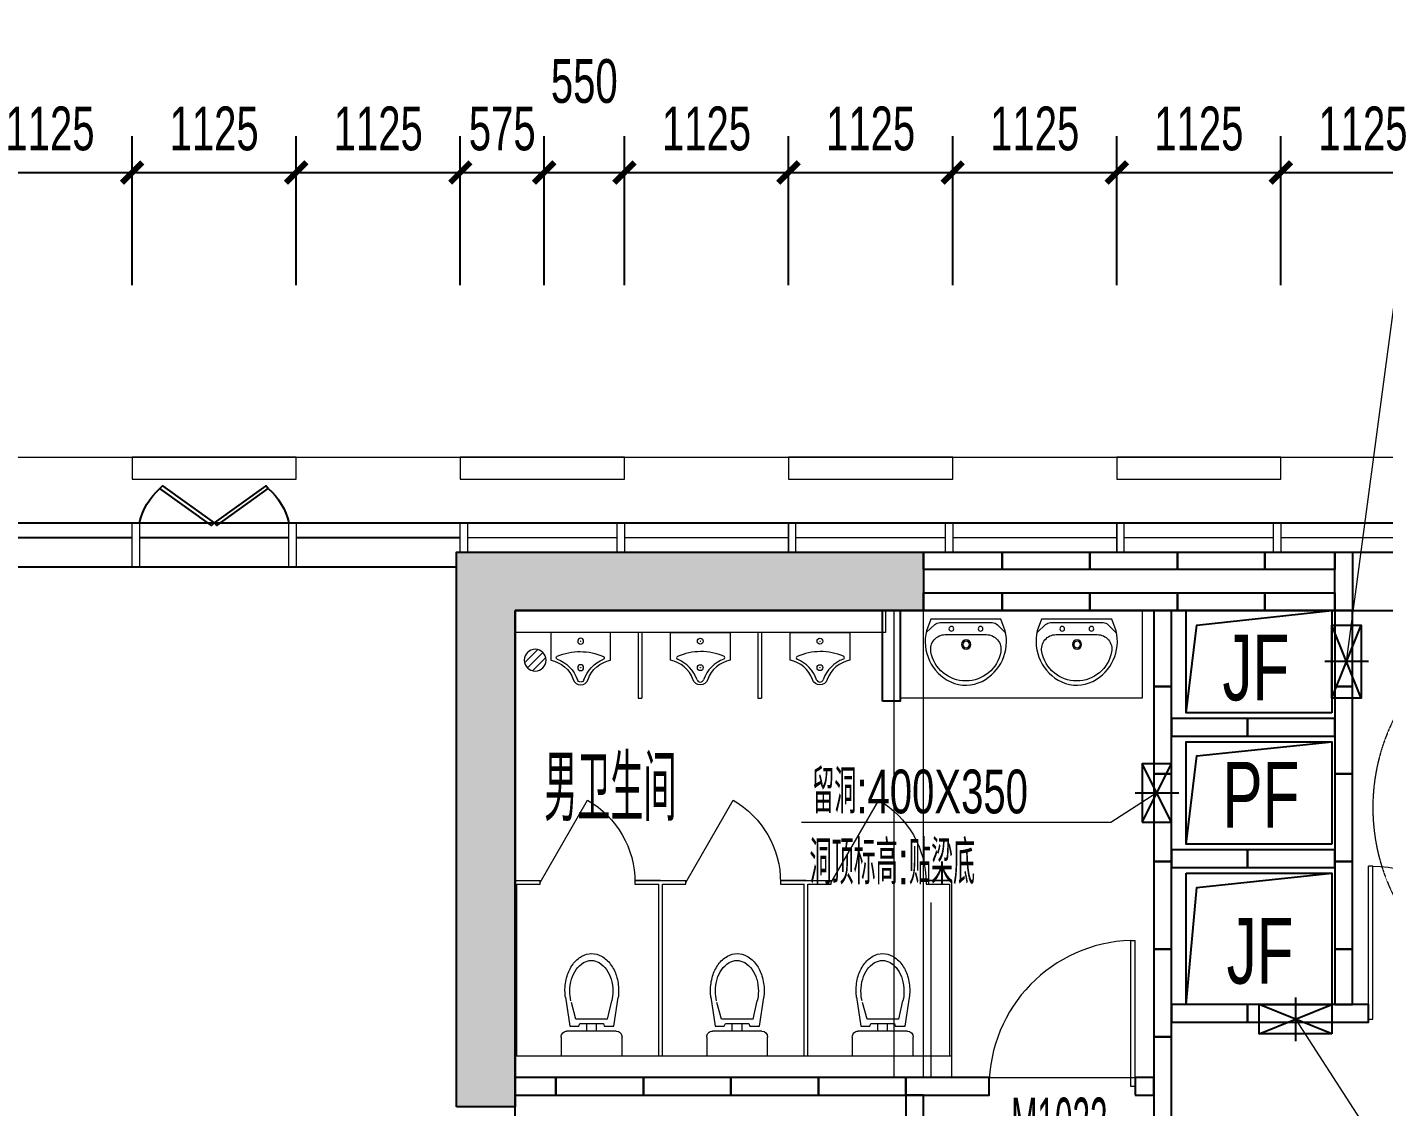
# Model space of a CAD drawing. Header units: millimetres. Extents: x 285006 to 3037698, y -2820855 to 192241.
# Drawn here: x 1017988 to 1027288, y -2795955 to -2788559 of the extents above; entities that cross this region are included whole.
import ezdxf
from ezdxf.enums import TextEntityAlignment as Align
from ezdxf.xclip import XClip

# ---------------------------------------------------------------- set-up
doc = ezdxf.new("R2010")
doc.units = ezdxf.units.MM
doc.header["$XCLIPFRAME"] = 2
doc.header["$PDMODE"] = 35
doc.header["$PDSIZE"] = -0.1
doc.linetypes.add('CORE-1B-4F$0$DASH', pattern=[0.35, 0.25, -0.1])
for name, color, linetype, lineweight in [('$$$$ALC轻质隔墙', 1, 'Continuous', 25), ('CORE-1B-4F$0$A-DOOR', 142, 'Continuous', 18), ('CORE-1B-4F$0$A-FLOR-SPCL', 252, 'Continuous', 18), ('CORE-1B-4F$0$A-FLOR-STRU', 4, 'Continuous', 25), ('CORE-1B-4F$0$A-FLOR-UNDR', 11, 'Continuous', 18), ('DIM-1B-6F$0$A-ANNO-DIMS', 73, 'Continuous', 18), ('DOOR-1B-IDEN-HXT$0$A-DOOR-IDEN', 7, 'Continuous', 25), ('EXWALL-1B-6F$0$A-FLOR-UNDR', 11, 'Continuous', 18), ('EXWALL-1B-6F$0$A-WALL-GLAZ', 142, 'Continuous', 18), ('EXWALL-1B-6F$0$A-WALL-STON', 31, 'Continuous', 18), ('VERT-IDEN-1B-4F$0$A-ANNO-TEXT', 7, 'Continuous', 25), ('VERT-IDEN-1B-4F$0$A-COND-IDEN-TEXT', 11, 'Continuous', 18), ('VERT-IDEN-1B-4F$0$A-ROOM-IDEN', 7, 'Continuous', 25), ('结构留洞-1#AB-6F$0$A-HOLE', 140, 'Continuous', 25)]:
    doc.layers.add(name, color=color, linetype=linetype, lineweight=lineweight)
for name, color, linetype in [('___', 4, 'Continuous'), ('COL-1A1B-4~12$0$S-PUB-COL', 6, 'Continuous'), ('COL-1A1B-4~12$0$S-PUB-COLHATCH', 8, 'Continuous')]:
    doc.layers.add(name, color=color, linetype=linetype)
doc.styles.add('CCD_DIM', font='archs.shx', dxfattribs={"width": 0.7})
doc.styles.add('CORE-1B-4F$0$hz', font='simplex', dxfattribs={"width": 0.7, "bigfont": 'hztxt'})
doc.styles.add('DIM-1B-6F$0$HYGB2014', font='hygbsz.shx', dxfattribs={"width": 0.7, "bigfont": 'hygbhz.shx'})
doc.styles.add('DOOR-1B-IDEN-HXT$0$HYGB2014', font='hygbsz.shx', dxfattribs={"width": 0.7, "bigfont": 'hygbhz.shx'})
doc.styles.add('VERT-IDEN-1B-4F$0$HYGB2014', font='hygbsz.shx', dxfattribs={"width": 0.7, "bigfont": 'hygbhz.shx'})
doc.dimstyles.new('DIM-1B-6F$0$DIMN', dxfattribs={"dimtxt": 300, "dimasz": 100, "dimexe": 250, "dimexo": 300, "dimgap": 0, "dimtad": 0, "dimdec": 0, "dimzin": 0, "dimdsep": 46, "dimtxsty": 'DIM-1B-6F$0$HYGB2014', "dimblk": 'DIM-1B-6F$0$_archtick', "dimcen": 0.09, "dimdle": 150, "dimclrt": 7, "dimazin": 0, "dimtfac": 1, "dimtdec": 0, "dimtix": 1, "dimtmove": 2, "dimatfit": 3, "dimfxl": 1, "dimtvp": 1, "dimtolj": 1, "dimtzin": 0, "dimarcsym": 0})

# ---------------------------------------------------------------- blocks, each defined once
blk = doc.blocks.new('结构留洞-1#AB-6F')
at = {"layer": 'Defpoints'}
blk.add_lwpolyline([(66600, 20800), (74800, 20800), (74800, 20900), (87300, 20900), (87300, 20800), (91100, 20800), (91100, 20900), (103000, 20900), (103000, 20800), (107150, 20800)], dxfattribs=at)
at = {"layer": '结构留洞-1#AB-6F$0$A-HOLE'}
for points in [[(80800, 19800), (79800, 19800), (79800, 20500), (80800, 20500)], [(80800, 18900), (79800, 18900), (79800, 19600), (80800, 19600)], [(79800, 18700), (80800, 18700), (80800, 17800), (79800, 17800)]]:
    blk.add_lwpolyline(points, close=True, dxfattribs=at)
for points in [[(79800, 19800), (79873.8, 20400), (80800, 20500)], [(79800, 18900), (79874.1, 19503.3), (80800, 19600)], [(79800, 17800), (79874.1, 18603.3), (80800, 18700)]]:
    blk.add_lwpolyline(points, dxfattribs=at)
blk = doc.blocks.new('EXWALL-1B-6F$0$幕墙-1125玻璃单元')
blk.add_line((-562.5, 100), (562.5, 100))
for points in [[(-612.5, 0), (-562.5, 0), (-562.5, 200), (-612.5, 200)], [(-562.5, 200), (562.5, 200), (562.5, 0), (-562.5, 0)], [(612.5, 0), (562.5, 0), (562.5, 200), (612.5, 200)]]:
    blk.add_lwpolyline(points, close=True)
blk = doc.blocks.new('EXWALL-1B-6F$0$幕墙-1125陶板单元')
blk.add_lwpolyline([(-562.5, 150), (562.5, 150), (562.5, 0), (-562.5, 0)], close=True)
blk = doc.blocks.new('EXWALL-1B-6F$0$ef')
at = {"layer": 'EXWALL-1B-6F$0$A-WALL-GLAZ', "lineweight": -3}
for points in [[(98270726.1, 18746786.9), (98270744.2, 18746768.8), (98271097.5, 18747022.1), (98271079.4, 18747040.2)], [(98271469, 18746786.9), (98271450.8, 18746768.8), (98271097.5, 18747022.1), (98271115.6, 18747040.2)]]:
    blk.add_lwpolyline(points, close=True, dxfattribs=at)
for centre, start, end in [((98271019.5, 18747122.7), 193.04017, 228.85878), ((98271175.6, 18747122.7), 311.14122, 346.95983)]:
    blk.add_arc(centre, 445.9, start, end, dxfattribs=at)
blk = doc.blocks.new('EXWALL-1B-6F')
at = {"layer": 'EXWALL-1B-6F$0$A-FLOR-UNDR'}
blk.add_lwpolyline([(98333335, 18769022.1), (98333335, 18769272.1), (98374885, 18769272.1), (98374885, 18768822.1)], dxfattribs=at)
at = {"layer": 'EXWALL-1B-6F$0$A-WALL-GLAZ', "lineweight": -3}
for p, q in [((98333635, 18768822.1), (98374885, 18768822.1)), ((98339185, 18768722.1), (98340310, 18768722.1)), ((98340360, 18768722.1), (98341385, 18768722.1)), ((98341435, 18768722.1), (98342560, 18768722.1))]:
    blk.add_line(p, q, dxfattribs=at)
at = {"layer": 'EXWALL-1B-6F$0$A-WALL-GLAZ'}
for p, q in [((98342610, 18768722.1), (98343635, 18768722.1)), ((98344860, 18768722.1), (98345885, 18768722.1)), ((98347110, 18768722.1), (98348135, 18768722.1)), ((98334335, 18768522.1), (98342522.5, 18768522.1))]:
    blk.add_line(p, q, dxfattribs=at)
for points in [[(98340310, 18768822.1), (98340360, 18768822.1), (98340360, 18768522.1), (98340310, 18768522.1)], [(98341385, 18768822.1), (98341435, 18768822.1), (98341435, 18768522.1), (98341385, 18768522.1)], [(98342610, 18768622.1), (98342560, 18768622.1), (98342560, 18768822.1), (98342610, 18768822.1)]]:
    blk.add_lwpolyline(points, close=True, dxfattribs=at)
at = {"xscale": -1, "rotation": 180}
blk.add_blockref('EXWALL-1B-6F$0$ef', (69775, 37515844.2), dxfattribs=at)
at = {"layer": 'EXWALL-1B-6F$0$A-WALL-GLAZ', "xscale": -1, "rotation": 180}
for p in [(98344247.5, 18768822.1), (98346497.5, 18768822.1), (98348747.5, 18768822.1)]:
    blk.add_blockref('EXWALL-1B-6F$0$幕墙-1125玻璃单元', p, dxfattribs=at)
at = {"layer": 'EXWALL-1B-6F$0$A-WALL-STON', "xscale": -1, "rotation": 180}
for p in [(98340872.5, 18769272.1), (98343122.5, 18769272.1), (98345372.5, 18769272.1), (98347622.5, 18769272.1)]:
    blk.add_blockref('EXWALL-1B-6F$0$幕墙-1125陶板单元', p, dxfattribs=at)
blk = doc.blocks.new('COL-1A1B-4~12')
at = {"layer": 'COL-1A1B-4~12$0$S-PUB-COLHATCH'}
h = blk.add_hatch(color=256, dxfattribs=at)
h.paths.add_polyline_path([(98370335, 18759022.1), (98370335, 18760522.1), (98370735, 18760522.1), (98370735, 18758622.1), (98367535, 18758622.1), (98367535, 18759022.1)])
h.paths.add_polyline_path([(98370735, 18768622.1), (98367535, 18768622.1), (98367535, 18768222.1), (98370335, 18768222.1), (98370335, 18764822.1), (98370735, 18764822.1)])
h.paths.add_polyline_path([(98342935, 18759022.1), (98342935, 18761922.1), (98342535, 18761922.1), (98342535, 18758622.1), (98345735, 18758622.1), (98345735, 18759022.1)])
h.paths.add_polyline_path([(98342935, 18768222.1), (98342935, 18764822.1), (98342535, 18764822.1), (98342535, 18768622.1), (98345735, 18768622.1), (98345735, 18768222.1)])
at = {"layer": 'COL-1A1B-4~12$0$S-PUB-COL'}
for p, q in [((98342535, 18764822.1), (98342535, 18768622.1)), ((98342535, 18768622.1), (98345735, 18768622.1)), ((98345735, 18768622.1), (98345735, 18768222.1)), ((98345735, 18768222.1), (98342935, 18768222.1)), ((98342935, 18768222.1), (98342935, 18764822.1)), ((98342935, 18764822.1), (98342535, 18764822.1))]:
    blk.add_line(p, q, dxfattribs=at)
blk = doc.blocks.new('CORE-1B-4F$0$_A2ZXL-WUFENG DANSHAN')
for p, q in [((-0.5, 0), (-0.5, -0.9996)), ((-0.5, 0), (-0.4717, 0)), ((-0.4717, 0), (-0.4717, -0.9996)), ((-0.4717, -0.9996), (-0.5, -0.9996))]:
    blk.add_line(p, q)
blk.add_arc((-0.5, 0), 1, 271.62314, 0)
blk = doc.blocks.new('CORE-1B-4F$0$_A1SFU')
for p, q in [((-0.5, 0), (-0.5, -0.9996)), ((-0.5, 0), (-0.4717, 0)), ((-0.4717, 0), (-0.4717, -0.9996)), ((-0.4717, -0.9996), (-0.5, -0.9996))]:
    blk.add_line(p, q)
blk.add_arc((-0.5, 0), 1, 271.62314, 0)
blk = doc.blocks.new('CORE-1B-4F$0$$lvtry$00000222')
at = {"color": 0, "elevation": 0}
blk.add_lwpolyline([(-205, -190.7), (-205, 0), (205, 0), (205, -190.7, 0.268068), (50.8, -323.5, -0.317765), (0, -359.6, -0.317765), (-50.8, -323.5, 0.268068)], format="xyb", close=True, dxfattribs=at)
at = {"color": 0}
for centre in [(0, -60.4, 0), (0, -241.6, 0)]:
    blk.add_circle(centre, 20, dxfattribs=at)
for centre, radius, start, end in [((-152.2, -175, 0), 10, 114.10839, 248.1394), ((5.1, -526.4, 0), 395, 66.66751, 114.10839), ((-242.8, -400.9, 0), 233.4, 19.26394, 68.1394), ((242.8, -400.9, 0), 233.4, 110.49411, 160.73606), ((157.6, -172.9, 0), 10, 290.49411, 66.66751), ((0.2, -316, 0), 24, 199.26394, 269.49984), ((-0.2, -316, 0), 24, 270.50016, 340.73606)]:
    blk.add_arc(centre, radius, start, end, dxfattribs=at)
for p in [(0, -60.4, 0), (0, -241.6, 0)]:
    blk.add_point(p, dxfattribs=at)
blk = doc.blocks.new('CORE-1B-4F$0$xishouchi')
for points in [[(0, 240.4), (78.5, 269.8, -0.356844), (429.7, 102.7, -0.224698), (425.4, -111.3, -0.348046), (78.5, -269.8), (0, -240.4)], [(223.6, 239.1, 0.469287), (105.2, 140.8), (105.2, -141.1, 0.469287), (223.6, -239.4, 0.830802)]]:
    blk.add_lwpolyline(points, format="xyb", close=True)
blk.add_lwpolyline([(90.6, 271.2), (36.1, 213.1, 0.190674), (22.5, 178.9), (22.5, -181, 0.200906), (37.5, -216.7), (95.2, -273.5)], format="xyb")
for centre, radius in [((65, 99.1), 16.3), ((172.5, -2.4), 31.6), ((172.5, -2.4), 23), ((65, -100.9), 16.3)]:
    blk.add_circle(centre, radius)
blk = doc.blocks.new('CORE-1B-4F$0$$PS001_0')
for p, q in [((-0.485, -0.123), (0.123, 0.485)), ((-0.354, -0.354), (0.354, 0.354)), ((-0.118, -0.486), (0.486, 0.118))]:
    blk.add_line(p, q)
blk.add_circle((0, 0), 0.5)
at = {"style": 'CORE-1B-4F$0$hz', "width": 0.7, "flags": 1}
for tag, p in [('UNIT', (0, 0)), ('SPEC', (0, -0.002)), ('WHAT', (0, -0.003))]:
    blk.add_attdef(tag, p, '', height=0.001, dxfattribs=at)
blk = doc.blocks.new('CORE-1B-4F$0$A$C44406B2E')
at = {"layer": 'CORE-1B-4F$0$A-FLOR-SPCL'}
for p, q in [((0, 418), (128.2, 418)), ((0, 0), (0, 418)), ((168.2, 378), (168.2, 40)), ((201.9, 362.1), (398.4, 391.4)), ((201.9, 295), (201.9, 362.1)), ((220, 290), (201.9, 295)), ((220, 128.2), (220, 290)), ((250, 318.3), (376.5, 347)), ((250, 318.3), (250, 101.5)), ((168.2, 242.7), (220, 242.7)), ((168.2, 175.5), (220, 175.5)), ((201.9, 120.8), (220, 128.2)), ((201.9, 58.6), (201.9, 120.8)), ((250, 101.5), (364, 70.4)), ((128.2, 0), (0, 0)), ((400.3, 29.2), (201.9, 58.6))]:
    blk.add_line(p, q, dxfattribs=at)
for centre, radius, start, end in [((128.2, 378), 40, 0, 90), ((444.3, 42.6), 351.7, 89.70755, 97.48757), ((444.3, 42.6), 351.7, 73.05382, 89.70755), ((469.3, 124.9), 265.7, 53.87171, 73.05382), ((442.5, 56.5), 298, 90, 102.79637), ((442.5, 56.5), 298, 73.78832, 90), ((464.1, 130.6), 220.8, 54.93393, 73.78832), ((497, 177.5), 163.5, 30.54523, 54.93393), ((507.3, 176.9), 201.3, 29.54461, 53.87171), ((547.3, 207.1), 105.1, 0, 30.54523), ((547.3, 207.1), 105.1, 329.45478, 0), ((565.1, 209.7), 134.9, 329.87049, 359.70755), ((565.1, 209.7), 134.9, 359.70755, 29.54461), ((464.1, 283.7), 220.8, 286.21168, 305.06608), ((497, 236.8), 163.5, 305.06608, 329.45478), ((507.6, 243.1), 201.3, 305.5434, 329.87049), ((128.2, 40), 40, 270, 0), ((442.5, 357.8), 298, 257.20364, 270), ((446, 378), 351.7, 262.23113, 269.70755), ((442.5, 357.8), 298, 270, 286.21168), ((446, 378), 351.7, 269.70755, 286.36128), ((470.2, 295.5), 265.7, 286.36128, 305.5434)]:
    blk.add_arc(centre, radius, start, end, dxfattribs=at)
blk = doc.blocks.new('CORE-1B-4F$0$$TCHSYS$APDOOR2D')
blk.add_line((0.5, 0), (0, 0.866))
at = {"lineweight": 13}
blk.add_arc((0.5, 0), 1, 120, 180, dxfattribs=at)
blk = doc.blocks.new('DIM-1B-6F$0$_archtick')
at = {"const_width": 0.4}
blk.add_lwpolyline([(-0.7, -0.7), (0.7, 0.7)], dxfattribs=at)
blk = doc.blocks.new('CCD_Dimension_Tick')
at = {"color": 0, "linetype": 'ByBlock'}
for p, q in [((-1.091, 0), (0, 0)), ((0, 0), (1.091, 0))]:
    blk.add_line(p, q, dxfattribs=at)
at = {"color": 0, "linetype": 'Continuous', "const_width": 0.608}
blk.add_lwpolyline([(-0.61, -0.61), (0.61, 0.61)], dxfattribs=at)
blk = doc.blocks.new('*D1549')
at = {"layer": '___', "color": 44, "lineweight": -2, "transparency": 16777216}
for p, q in [((858778.8, -1074646.6), (858778.8, -1074958.5)), ((859505.8, -1074646.6), (859505.8, -1074958.5)), ((858878.8, -1074808.5), (859405.8, -1074808.5))]:
    blk.add_line(p, q, dxfattribs=at)
at = {"layer": 'Defpoints', "color": 0, "transparency": 16777216}
for p in [(858778.8, -1074496.6, 0), (859505.8, -1074496.6, 0), (859505.8, -1074808.5), (1058082.7, -2814913.1), (1059207.7, -2814913.1), (1059207.7, -2816154.7)]:
    blk.add_point(p, dxfattribs=at)
at = {"layer": 'DIM-1B-6F$0$A-ANNO-DIMS', "color": 0, "lineweight": -2, "transparency": 16777216}
for p, q in [((1058082.7, -2815213.1), (1058082.7, -2816404.7)), ((1059207.7, -2815213.1), (1059207.7, -2816404.7)), ((1057932.7, -2816154.7), (1059357.7, -2816154.7))]:
    blk.add_line(p, q, dxfattribs=at)
at = {"layer": '___', "color": 44, "lineweight": -2, "transparency": 16777216, "xscale": 100, "yscale": 100, "zscale": 100}
for p, rotation in [((858778.8, -1074808.5), 180.0002028373054), ((859505.8, -1074808.5), 0.0002028373054437641)]:
    blk.add_blockref('CCD_Dimension_Tick', p, dxfattribs=dict(at, rotation=rotation))
at = {"layer": 'DIM-1B-6F$0$A-ANNO-DIMS', "color": 0, "lineweight": -2, "transparency": 16777216, "xscale": 100, "yscale": 100, "zscale": 100, "rotation": 180}
blk.add_blockref('DIM-1B-6F$0$_archtick', (1058082.7, -2816154.7), dxfattribs=at)
at = {"layer": 'DIM-1B-6F$0$A-ANNO-DIMS', "color": 0, "lineweight": -2, "transparency": 16777216, "xscale": 100, "yscale": 100, "zscale": 100}
blk.add_blockref('DIM-1B-6F$0$_archtick', (1059207.7, -2816154.7), dxfattribs=at)
at = {"layer": '___', "color": 50, "transparency": 16777216, "insert": (859142.3, -1074673.5), "char_height": 150, "attachment_point": 5, "rotation": 0.0002, "style": 'CCD_DIM'}
blk.add_mtext('\\A1;725', dxfattribs=at)
at = {"layer": 'DIM-1B-6F$0$A-ANNO-DIMS', "color": 7, "transparency": 16777216, "insert": (1058645.2, -2815854.7), "char_height": 300, "attachment_point": 5, "style": 'DIM-1B-6F$0$HYGB2014'}
blk.add_mtext('\\A1;1125', dxfattribs=at)
blk = doc.blocks.new('*D1550')
at = {"layer": '___', "color": 44, "lineweight": -2, "transparency": 16777216}
for p, q in [((854266.3, -1074646.6), (854266.3, -1075059.3)), ((856570.5, -1074646.6), (856570.5, -1075059.3)), ((856470.5, -1074909.3), (854366.3, -1074909.3))]:
    blk.add_line(p, q, dxfattribs=at)
at = {"layer": 'Defpoints', "color": 0, "transparency": 16777216}
for p in [(854266.3, -1074496.6, 0), (856570.5, -1074496.6, 0), (854266.3, -1074909.3), (1059207.7, -2814913.1), (1060332.7, -2814913.1), (1060332.7, -2816154.7)]:
    blk.add_point(p, dxfattribs=at)
at = {"layer": 'DIM-1B-6F$0$A-ANNO-DIMS', "color": 0, "lineweight": -2, "transparency": 16777216}
for p, q in [((1059207.7, -2815213.1), (1059207.7, -2816404.7)), ((1060332.7, -2815213.1), (1060332.7, -2816404.7)), ((1059057.7, -2816154.7), (1060482.7, -2816154.7))]:
    blk.add_line(p, q, dxfattribs=at)
at = {"layer": '___', "color": 44, "lineweight": -2, "transparency": 16777216, "xscale": 100, "yscale": 100, "zscale": 100, "rotation": 180}
blk.add_blockref('CCD_Dimension_Tick', (854266.3, -1074909.3), dxfattribs=at)
at = {"layer": '___', "color": 44, "lineweight": -2, "transparency": 16777216, "xscale": 100, "yscale": 100, "zscale": 100}
blk.add_blockref('CCD_Dimension_Tick', (856570.5, -1074909.3), dxfattribs=at)
at = {"layer": 'DIM-1B-6F$0$A-ANNO-DIMS', "color": 0, "lineweight": -2, "transparency": 16777216, "xscale": 100, "yscale": 100, "zscale": 100, "rotation": 180}
blk.add_blockref('DIM-1B-6F$0$_archtick', (1059207.7, -2816154.7), dxfattribs=at)
at = {"layer": 'DIM-1B-6F$0$A-ANNO-DIMS', "color": 0, "lineweight": -2, "transparency": 16777216, "xscale": 100, "yscale": 100, "zscale": 100}
blk.add_blockref('DIM-1B-6F$0$_archtick', (1060332.7, -2816154.7), dxfattribs=at)
at = {"layer": '___', "color": 50, "transparency": 16777216, "insert": (855418.4, -1074774.3), "char_height": 150, "attachment_point": 5, "style": 'CCD_DIM'}
blk.add_mtext('\\A1;2305', dxfattribs=at)
at = {"layer": 'DIM-1B-6F$0$A-ANNO-DIMS', "color": 7, "transparency": 16777216, "insert": (1059770.2, -2815854.7), "char_height": 300, "attachment_point": 5, "style": 'DIM-1B-6F$0$HYGB2014'}
blk.add_mtext('\\A1;1125', dxfattribs=at)
blk = doc.blocks.new('*D1551')
at = {"layer": '___', "color": 44, "lineweight": -2, "transparency": 16777216}
for p, q in [((855943.4, -1074646.6), (855943.4, -1074804.1)), ((856043.4, -1074654.1), (856470.5, -1074654.1)), ((856570.5, -1074646.6), (856570.5, -1074804.1))]:
    blk.add_line(p, q, dxfattribs=at)
at = {"layer": 'Defpoints', "color": 0, "transparency": 16777216}
for p in [(855943.4, -1074496.6, 0), (856570.5, -1074496.6, 0), (856570.5, -1074654.1), (1060332.7, -2814913.1), (1061457.7, -2814913.1), (1061457.7, -2816154.7)]:
    blk.add_point(p, dxfattribs=at)
at = {"layer": 'DIM-1B-6F$0$A-ANNO-DIMS', "color": 0, "lineweight": -2, "transparency": 16777216}
for p, q in [((1060332.7, -2815213.1), (1060332.7, -2816404.7)), ((1061457.7, -2815213.1), (1061457.7, -2816404.7)), ((1060182.7, -2816154.7), (1061607.7, -2816154.7))]:
    blk.add_line(p, q, dxfattribs=at)
at = {"layer": '___', "color": 44, "lineweight": -2, "transparency": 16777216, "xscale": 100, "yscale": 100, "zscale": 100, "rotation": 180}
blk.add_blockref('CCD_Dimension_Tick', (855943.4, -1074654.1), dxfattribs=at)
at = {"layer": '___', "color": 44, "lineweight": -2, "transparency": 16777216, "xscale": 100, "yscale": 100, "zscale": 100}
blk.add_blockref('CCD_Dimension_Tick', (856570.5, -1074654.1), dxfattribs=at)
at = {"layer": 'DIM-1B-6F$0$A-ANNO-DIMS', "color": 0, "lineweight": -2, "transparency": 16777216, "xscale": 100, "yscale": 100, "zscale": 100, "rotation": 180}
blk.add_blockref('DIM-1B-6F$0$_archtick', (1060332.7, -2816154.7), dxfattribs=at)
at = {"layer": 'DIM-1B-6F$0$A-ANNO-DIMS', "color": 0, "lineweight": -2, "transparency": 16777216, "xscale": 100, "yscale": 100, "zscale": 100}
blk.add_blockref('DIM-1B-6F$0$_archtick', (1061457.7, -2816154.7), dxfattribs=at)
at = {"layer": '___', "color": 50, "transparency": 16777216, "insert": (856256.9, -1074519.1), "char_height": 150, "attachment_point": 5, "style": 'CCD_DIM'}
blk.add_mtext('\\A1;625', dxfattribs=at)
at = {"layer": 'DIM-1B-6F$0$A-ANNO-DIMS', "color": 7, "transparency": 16777216, "insert": (1060895.2, -2815854.7), "char_height": 300, "attachment_point": 5, "style": 'DIM-1B-6F$0$HYGB2014'}
blk.add_mtext('\\A1;1125', dxfattribs=at)
blk = doc.blocks.new('*D1565')
at = {"layer": 'Defpoints', "color": 0, "transparency": 16777216}
for p in [(1018707.7, -2789554.7), (1017582.7, -2790625.5), (1018707.7, -2790625.5)]:
    blk.add_point(p, dxfattribs=at)
at = {"layer": 'DIM-1B-6F$0$A-ANNO-DIMS', "color": 0, "lineweight": -2, "transparency": 16777216}
for p, q in [((1017582.7, -2790325.5), (1017582.7, -2789304.7)), ((1018707.7, -2790325.5), (1018707.7, -2789304.7)), ((1017432.7, -2789554.7), (1018857.7, -2789554.7))]:
    blk.add_line(p, q, dxfattribs=at)
at = {"layer": 'DIM-1B-6F$0$A-ANNO-DIMS', "color": 0, "lineweight": -2, "transparency": 16777216, "xscale": 100, "yscale": 100, "zscale": 100, "rotation": 180}
blk.add_blockref('DIM-1B-6F$0$_archtick', (1017582.7, -2789554.7), dxfattribs=at)
at = {"layer": 'DIM-1B-6F$0$A-ANNO-DIMS', "color": 0, "lineweight": -2, "transparency": 16777216, "xscale": 100, "yscale": 100, "zscale": 100}
blk.add_blockref('DIM-1B-6F$0$_archtick', (1018707.7, -2789554.7), dxfattribs=at)
at = {"layer": 'DIM-1B-6F$0$A-ANNO-DIMS', "color": 7, "transparency": 16777216, "insert": (1018145.2, -2789254.7), "char_height": 300, "attachment_point": 5, "style": 'DIM-1B-6F$0$HYGB2014'}
blk.add_mtext('\\A1;1125', dxfattribs=at)
blk = doc.blocks.new('*D1566')
at = {"layer": 'Defpoints', "color": 0, "transparency": 16777216}
for p in [(1019832.7, -2789554.7), (1018707.7, -2790625.5), (1019832.7, -2790625.5)]:
    blk.add_point(p, dxfattribs=at)
at = {"layer": 'DIM-1B-6F$0$A-ANNO-DIMS', "color": 0, "lineweight": -2, "transparency": 16777216}
for p, q in [((1018707.7, -2790325.5), (1018707.7, -2789304.7)), ((1019832.7, -2790325.5), (1019832.7, -2789304.7)), ((1018557.7, -2789554.7), (1019982.7, -2789554.7))]:
    blk.add_line(p, q, dxfattribs=at)
at = {"layer": 'DIM-1B-6F$0$A-ANNO-DIMS', "color": 0, "lineweight": -2, "transparency": 16777216, "xscale": 100, "yscale": 100, "zscale": 100, "rotation": 180}
blk.add_blockref('DIM-1B-6F$0$_archtick', (1018707.7, -2789554.7), dxfattribs=at)
at = {"layer": 'DIM-1B-6F$0$A-ANNO-DIMS', "color": 0, "lineweight": -2, "transparency": 16777216, "xscale": 100, "yscale": 100, "zscale": 100}
blk.add_blockref('DIM-1B-6F$0$_archtick', (1019832.7, -2789554.7), dxfattribs=at)
at = {"layer": 'DIM-1B-6F$0$A-ANNO-DIMS', "color": 7, "transparency": 16777216, "insert": (1019270.2, -2789254.7), "char_height": 300, "attachment_point": 5, "style": 'DIM-1B-6F$0$HYGB2014'}
blk.add_mtext('\\A1;1125', dxfattribs=at)
blk = doc.blocks.new('*D1567')
at = {"layer": 'Defpoints', "color": 0, "transparency": 16777216}
for p in [(1020957.7, -2789554.7), (1019832.7, -2790625.5), (1020957.7, -2790625.5)]:
    blk.add_point(p, dxfattribs=at)
at = {"layer": 'DIM-1B-6F$0$A-ANNO-DIMS', "color": 0, "lineweight": -2, "transparency": 16777216}
for p, q in [((1019832.7, -2790325.5), (1019832.7, -2789304.7)), ((1020957.7, -2790325.5), (1020957.7, -2789304.7)), ((1019682.7, -2789554.7), (1021107.7, -2789554.7))]:
    blk.add_line(p, q, dxfattribs=at)
at = {"layer": 'DIM-1B-6F$0$A-ANNO-DIMS', "color": 0, "lineweight": -2, "transparency": 16777216, "xscale": 100, "yscale": 100, "zscale": 100, "rotation": 180}
blk.add_blockref('DIM-1B-6F$0$_archtick', (1019832.7, -2789554.7), dxfattribs=at)
at = {"layer": 'DIM-1B-6F$0$A-ANNO-DIMS', "color": 0, "lineweight": -2, "transparency": 16777216, "xscale": 100, "yscale": 100, "zscale": 100}
blk.add_blockref('DIM-1B-6F$0$_archtick', (1020957.7, -2789554.7), dxfattribs=at)
at = {"layer": 'DIM-1B-6F$0$A-ANNO-DIMS', "color": 7, "transparency": 16777216, "insert": (1020395.2, -2789254.7), "char_height": 300, "attachment_point": 5, "style": 'DIM-1B-6F$0$HYGB2014'}
blk.add_mtext('\\A1;1125', dxfattribs=at)
blk = doc.blocks.new('*D1568')
at = {"layer": 'Defpoints', "color": 0, "transparency": 16777216}
for p in [(1021532.7, -2789554.7), (1020957.7, -2790625.5), (1021532.7, -2790625.5)]:
    blk.add_point(p, dxfattribs=at)
at = {"layer": 'DIM-1B-6F$0$A-ANNO-DIMS', "color": 0, "lineweight": -2, "transparency": 16777216}
for p, q in [((1020957.7, -2790325.5), (1020957.7, -2789304.7)), ((1021532.7, -2790325.5), (1021532.7, -2789304.7)), ((1020807.7, -2789554.7), (1021682.7, -2789554.7))]:
    blk.add_line(p, q, dxfattribs=at)
at = {"layer": 'DIM-1B-6F$0$A-ANNO-DIMS', "color": 0, "lineweight": -2, "transparency": 16777216, "xscale": 100, "yscale": 100, "zscale": 100, "rotation": 180}
blk.add_blockref('DIM-1B-6F$0$_archtick', (1020957.7, -2789554.7), dxfattribs=at)
at = {"layer": 'DIM-1B-6F$0$A-ANNO-DIMS', "color": 0, "lineweight": -2, "transparency": 16777216, "xscale": 100, "yscale": 100, "zscale": 100}
blk.add_blockref('DIM-1B-6F$0$_archtick', (1021532.7, -2789554.7), dxfattribs=at)
at = {"layer": 'DIM-1B-6F$0$A-ANNO-DIMS', "color": 7, "transparency": 16777216, "insert": (1021245.2, -2789254.7), "char_height": 300, "attachment_point": 5, "style": 'DIM-1B-6F$0$HYGB2014'}
blk.add_mtext('\\A1;575', dxfattribs=at)
blk = doc.blocks.new('*D1569')
at = {"layer": 'Defpoints', "color": 0, "transparency": 16777216}
for p in [(1022082.7, -2789554.7), (1021532.7, -2790625.5), (1022082.7, -2790625.5)]:
    blk.add_point(p, dxfattribs=at)
at = {"layer": 'DIM-1B-6F$0$A-ANNO-DIMS', "color": 0, "lineweight": -2, "transparency": 16777216}
for p, q in [((1021532.7, -2790325.5), (1021532.7, -2789304.7)), ((1022082.7, -2790325.5), (1022082.7, -2789304.7)), ((1021382.7, -2789554.7), (1022232.7, -2789554.7))]:
    blk.add_line(p, q, dxfattribs=at)
at = {"layer": 'DIM-1B-6F$0$A-ANNO-DIMS', "color": 0, "lineweight": -2, "transparency": 16777216, "xscale": 100, "yscale": 100, "zscale": 100, "rotation": 180}
blk.add_blockref('DIM-1B-6F$0$_archtick', (1021532.7, -2789554.7), dxfattribs=at)
at = {"layer": 'DIM-1B-6F$0$A-ANNO-DIMS', "color": 0, "lineweight": -2, "transparency": 16777216, "xscale": 100, "yscale": 100, "zscale": 100}
blk.add_blockref('DIM-1B-6F$0$_archtick', (1022082.7, -2789554.7), dxfattribs=at)
at = {"layer": 'DIM-1B-6F$0$A-ANNO-DIMS', "color": 7, "transparency": 16777216, "insert": (1021807.7, -2788929.7), "char_height": 300, "attachment_point": 5, "style": 'DIM-1B-6F$0$HYGB2014'}
blk.add_mtext('\\A1;550', dxfattribs=at)
blk = doc.blocks.new('*D1570')
at = {"layer": 'Defpoints', "color": 0, "transparency": 16777216}
for p in [(1023207.7, -2789554.7), (1022082.7, -2790625.5), (1023207.7, -2790625.5)]:
    blk.add_point(p, dxfattribs=at)
at = {"layer": 'DIM-1B-6F$0$A-ANNO-DIMS', "color": 0, "lineweight": -2, "transparency": 16777216}
for p, q in [((1022082.7, -2790325.5), (1022082.7, -2789304.7)), ((1023207.7, -2790325.5), (1023207.7, -2789304.7)), ((1021932.7, -2789554.7), (1023357.7, -2789554.7))]:
    blk.add_line(p, q, dxfattribs=at)
at = {"layer": 'DIM-1B-6F$0$A-ANNO-DIMS', "color": 0, "lineweight": -2, "transparency": 16777216, "xscale": 100, "yscale": 100, "zscale": 100, "rotation": 180}
blk.add_blockref('DIM-1B-6F$0$_archtick', (1022082.7, -2789554.7), dxfattribs=at)
at = {"layer": 'DIM-1B-6F$0$A-ANNO-DIMS', "color": 0, "lineweight": -2, "transparency": 16777216, "xscale": 100, "yscale": 100, "zscale": 100}
blk.add_blockref('DIM-1B-6F$0$_archtick', (1023207.7, -2789554.7), dxfattribs=at)
at = {"layer": 'DIM-1B-6F$0$A-ANNO-DIMS', "color": 7, "transparency": 16777216, "insert": (1022645.2, -2789254.7), "char_height": 300, "attachment_point": 5, "style": 'DIM-1B-6F$0$HYGB2014'}
blk.add_mtext('\\A1;1125', dxfattribs=at)
blk = doc.blocks.new('*D1571')
at = {"layer": 'Defpoints', "color": 0, "transparency": 16777216}
for p in [(1024332.7, -2789554.7), (1023207.7, -2790625.5), (1024332.7, -2790625.5)]:
    blk.add_point(p, dxfattribs=at)
at = {"layer": 'DIM-1B-6F$0$A-ANNO-DIMS', "color": 0, "lineweight": -2, "transparency": 16777216}
for p, q in [((1023207.7, -2790325.5), (1023207.7, -2789304.7)), ((1024332.7, -2790325.5), (1024332.7, -2789304.7)), ((1023057.7, -2789554.7), (1024482.7, -2789554.7))]:
    blk.add_line(p, q, dxfattribs=at)
at = {"layer": 'DIM-1B-6F$0$A-ANNO-DIMS', "color": 0, "lineweight": -2, "transparency": 16777216, "xscale": 100, "yscale": 100, "zscale": 100, "rotation": 180}
blk.add_blockref('DIM-1B-6F$0$_archtick', (1023207.7, -2789554.7), dxfattribs=at)
at = {"layer": 'DIM-1B-6F$0$A-ANNO-DIMS', "color": 0, "lineweight": -2, "transparency": 16777216, "xscale": 100, "yscale": 100, "zscale": 100}
blk.add_blockref('DIM-1B-6F$0$_archtick', (1024332.7, -2789554.7), dxfattribs=at)
at = {"layer": 'DIM-1B-6F$0$A-ANNO-DIMS', "color": 7, "transparency": 16777216, "insert": (1023770.2, -2789254.7), "char_height": 300, "attachment_point": 5, "style": 'DIM-1B-6F$0$HYGB2014'}
blk.add_mtext('\\A1;1125', dxfattribs=at)
blk = doc.blocks.new('*D1572')
at = {"layer": 'Defpoints', "color": 0, "transparency": 16777216}
for p in [(1025457.7, -2789554.7), (1024332.7, -2790625.5), (1025457.7, -2790625.5)]:
    blk.add_point(p, dxfattribs=at)
at = {"layer": 'DIM-1B-6F$0$A-ANNO-DIMS', "color": 0, "lineweight": -2, "transparency": 16777216}
for p, q in [((1024332.7, -2790325.5), (1024332.7, -2789304.7)), ((1025457.7, -2790325.5), (1025457.7, -2789304.7)), ((1024182.7, -2789554.7), (1025607.7, -2789554.7))]:
    blk.add_line(p, q, dxfattribs=at)
at = {"layer": 'DIM-1B-6F$0$A-ANNO-DIMS', "color": 0, "lineweight": -2, "transparency": 16777216, "xscale": 100, "yscale": 100, "zscale": 100, "rotation": 180}
blk.add_blockref('DIM-1B-6F$0$_archtick', (1024332.7, -2789554.7), dxfattribs=at)
at = {"layer": 'DIM-1B-6F$0$A-ANNO-DIMS', "color": 0, "lineweight": -2, "transparency": 16777216, "xscale": 100, "yscale": 100, "zscale": 100}
blk.add_blockref('DIM-1B-6F$0$_archtick', (1025457.7, -2789554.7), dxfattribs=at)
at = {"layer": 'DIM-1B-6F$0$A-ANNO-DIMS', "color": 7, "transparency": 16777216, "insert": (1024895.2, -2789254.7), "char_height": 300, "attachment_point": 5, "style": 'DIM-1B-6F$0$HYGB2014'}
blk.add_mtext('\\A1;1125', dxfattribs=at)
blk = doc.blocks.new('*D1573')
at = {"layer": 'Defpoints', "color": 0, "transparency": 16777216}
for p in [(1026582.7, -2789554.7), (1025457.7, -2790625.5), (1026582.7, -2790625.5)]:
    blk.add_point(p, dxfattribs=at)
at = {"layer": 'DIM-1B-6F$0$A-ANNO-DIMS', "color": 0, "lineweight": -2, "transparency": 16777216}
for p, q in [((1025457.7, -2790325.5), (1025457.7, -2789304.7)), ((1026582.7, -2790325.5), (1026582.7, -2789304.7)), ((1025307.7, -2789554.7), (1026732.7, -2789554.7))]:
    blk.add_line(p, q, dxfattribs=at)
at = {"layer": 'DIM-1B-6F$0$A-ANNO-DIMS', "color": 0, "lineweight": -2, "transparency": 16777216, "xscale": 100, "yscale": 100, "zscale": 100, "rotation": 180}
blk.add_blockref('DIM-1B-6F$0$_archtick', (1025457.7, -2789554.7), dxfattribs=at)
at = {"layer": 'DIM-1B-6F$0$A-ANNO-DIMS', "color": 0, "lineweight": -2, "transparency": 16777216, "xscale": 100, "yscale": 100, "zscale": 100}
blk.add_blockref('DIM-1B-6F$0$_archtick', (1026582.7, -2789554.7), dxfattribs=at)
at = {"layer": 'DIM-1B-6F$0$A-ANNO-DIMS', "color": 7, "transparency": 16777216, "insert": (1026020.2, -2789254.7), "char_height": 300, "attachment_point": 5, "style": 'DIM-1B-6F$0$HYGB2014'}
blk.add_mtext('\\A1;1125', dxfattribs=at)
blk = doc.blocks.new('*D1574')
at = {"layer": 'Defpoints', "color": 0, "transparency": 16777216}
for p in [(1027707.7, -2789554.7), (1026582.7, -2790625.5), (1027707.7, -2790625.5)]:
    blk.add_point(p, dxfattribs=at)
at = {"layer": 'DIM-1B-6F$0$A-ANNO-DIMS', "color": 0, "lineweight": -2, "transparency": 16777216}
for p, q in [((1026582.7, -2790325.5), (1026582.7, -2789304.7)), ((1027707.7, -2790325.5), (1027707.7, -2789304.7)), ((1026432.7, -2789554.7), (1027857.7, -2789554.7))]:
    blk.add_line(p, q, dxfattribs=at)
at = {"layer": 'DIM-1B-6F$0$A-ANNO-DIMS', "color": 0, "lineweight": -2, "transparency": 16777216, "xscale": 100, "yscale": 100, "zscale": 100, "rotation": 180}
blk.add_blockref('DIM-1B-6F$0$_archtick', (1026582.7, -2789554.7), dxfattribs=at)
at = {"layer": 'DIM-1B-6F$0$A-ANNO-DIMS', "color": 0, "lineweight": -2, "transparency": 16777216, "xscale": 100, "yscale": 100, "zscale": 100}
blk.add_blockref('DIM-1B-6F$0$_archtick', (1027707.7, -2789554.7), dxfattribs=at)
at = {"layer": 'DIM-1B-6F$0$A-ANNO-DIMS', "color": 7, "transparency": 16777216, "insert": (1027145.2, -2789254.7), "char_height": 300, "attachment_point": 5, "style": 'DIM-1B-6F$0$HYGB2014'}
blk.add_mtext('\\A1;1125', dxfattribs=at)
blk = doc.blocks.new('VERT-IDEN-1B-4F')
at = {"layer": 'VERT-IDEN-1B-4F$0$A-COND-IDEN-TEXT'}
for points in [[(98348635, 18767872.1), (98348974, 18770422), (98351626.3, 18770422)], [(98347335, 18766972.1), (98347018.8, 18766770.9), (98344898.4, 18766770.9)], [(98348285, 18765422.1), (98349004.4, 18764308.5), (98351656.8, 18764308.5)]]:
    blk.add_lwpolyline(points, dxfattribs=at)
at = {"layer": 'VERT-IDEN-1B-4F$0$A-ANNO-TEXT', "style": 'VERT-IDEN-1B-4F$0$HYGB2014', "width": 0.7}
for s, p in [('留洞:400X350', (98344972.4, 18766982.4)), ('洞顶标高:贴梁底', (98344954, 18766495.7))]:
    blk.add_text(s, height=300, dxfattribs=at).set_placement(p, align=Align.MIDDLE_LEFT)
at = {"layer": 'VERT-IDEN-1B-4F$0$A-ROOM-IDEN', "lineweight": -3, "style": 'VERT-IDEN-1B-4F$0$HYGB2014', "width": 0.7}
for s, p in [('JF', (98347784.4, 18767606.4)), ('男卫生间', (98343135, 18766779.1)), ('PF', (98347784.4, 18766735.4)), ('JF', (98347812.9, 18765665.8))]:
    blk.add_text(s, height=450, dxfattribs=at).set_placement(p)
blk = doc.blocks.new('A$C008C76B7')
at = {"layer": '$$$$ALC轻质隔墙'}
for points in [[(3340, 280), (2800, 280), (2800, 400), (3340, 400), (3340, 280)], [(3940, 280), (3340, 280), (3340, 400), (3940, 400), (3940, 280)], [(4540, 280), (3940, 280), (3940, 400), (4540, 400), (4540, 280)], [(5140, 280), (4540, 280), (4540, 400), (5140, 400), (5140, 280)], [(5620, 280), (5140, 280), (5140, 400), (5620, 400), (5620, 280)], [(5620, 400), (5740, 400), (5740, 0), (5620, 0), (5620, 400)], [(3340, 0), (2800, 0), (2800, 120), (3340, 120), (3340, 0)], [(3940, 0), (3340, 0), (3340, 120), (3940, 120), (3940, 0)], [(4540, 0), (3940, 0), (3940, 120), (4540, 120), (4540, 0)], [(5140, 0), (4540, 0), (4540, 120), (5140, 120), (5140, 0)], [(5620, 0), (5140, 0), (5140, 120), (5620, 120), (5620, 0)], [(2520, -620), (2520, 0), (2640, 0), (2640, -620), (2520, -620)], [(4500, 0), (4380, 0), (4380, -520), (4500, -520), (4500, 0)], [(5740, 0), (5620, 0), (5620, -520), (5740, -520), (5740, 0)], [(4500, -520), (4380, -520), (4380, -1120), (4500, -1120), (4500, -520)], [(5740, -520), (5620, -520), (5620, -1120), (5740, -1120), (5740, -520)], [(4500, -860), (5020, -860), (5020, -740), (4500, -740), (4500, -860)], [(5020, -860), (5620, -860), (5620, -740), (5020, -740), (5020, -860)], [(4500, -1120), (4380, -1120), (4380, -1720), (4500, -1720), (4500, -1120)], [(5740, -1120), (5620, -1120), (5620, -1720), (5740, -1720), (5740, -1120)], [(4500, -1760), (5020, -1760), (5020, -1640), (4500, -1640), (4500, -1760)], [(5020, -1760), (5620, -1760), (5620, -1640), (5020, -1640), (5020, -1760)], [(4500, -1720), (4380, -1720), (4380, -2320), (4500, -2320), (4500, -1720)], [(5740, -1720), (5620, -1720), (5620, -2320), (5740, -2320), (5740, -1720)], [(4500, -2320), (4380, -2320), (4380, -2920), (4500, -2920), (4500, -2320)], [(5740, -2320), (5620, -2320), (5620, -2700), (5740, -2700), (5740, -2320)], [(4500, -2820), (5020, -2820), (5020, -2700), (4500, -2700), (4500, -2820)], [(5020, -2820), (5850, -2820), (5850, -2700), (5020, -2700), (5020, -2820)], [(4500, -2920), (4380, -2920), (4380, -3649.9), (4500, -3649.9), (4500, -2920)], [(0, -3320), (280, -3320), (280, -3200), (0, -3200), (0, -3320)], [(280, -3320), (880, -3320), (880, -3200), (280, -3200), (280, -3320)], [(880, -3320), (1480, -3320), (1480, -3200), (880, -3200), (880, -3320)], [(1480, -3320), (2080, -3320), (2080, -3200), (1480, -3200), (1480, -3320)], [(2080, -3320), (2680, -3320), (2680, -3200), (2080, -3200), (2080, -3320)], [(2680, -3320), (3250, -3320), (3250, -3200), (2680, -3200), (2680, -3320)], [(4250, -3320), (4380, -3320), (4380, -3200), (4250, -3200), (4250, -3320)], [(2800, -3320), (2680, -3320), (2680, -3750), (2800, -3750), (2800, -3320)]]:
    blk.add_lwpolyline(points, dxfattribs=at)
at = {"layer": 'Defpoints', "color": 0}
blk.add_lwpolyline([(0, 0), (27400, 0), (27400, -9200), (0, -9200)], close=True, dxfattribs=at)

msp = doc.modelspace()

# ---------------------------------------------------------------- linework, layer by layer
at = {"layer": 'CORE-1B-4F$0$A-DOOR'}
msp.add_line((1024582.7, -2795754.7), (1025582.7, -2795754.7), dxfattribs=at)
at = {"layer": 'CORE-1B-4F$0$A-FLOR-SPCL', "linetype": 'ByBlock'}
for p, q in [((1022177.7, -2792704.7, 0), (1022177.7, -2793154.7, 0)), ((1022202.7, -2792704.7, 0), (1022202.7, -2793154.7, 0)), ((1022997.7, -2792704.7, 0), (1022997.7, -2793154.7, 0)), ((1023022.7, -2792704.7, 0), (1023022.7, -2793154.7, 0)), ((1022177.7, -2793154.7, 0), (1022202.7, -2793154.7, 0)), ((1022997.7, -2793154.7, 0), (1023022.7, -2793154.7, 0)), ((1021332.5, -2794404.7), (1021505, -2794404.7)), ((1021345, -2795604.7), (1021345, -2794429.7)), ((1021345, -2794429.7), (1021505, -2794429.7)), ((1021505, -2794429.7), (1021505, -2794404.7)), ((1022330.2, -2794404.7), (1022155, -2794404.7)), ((1022155, -2794404.7), (1022155, -2794429.7)), ((1022155, -2794404.7), (1022330.2, -2794404.7)), ((1022155, -2794429.7), (1022317.7, -2794429.7)), ((1022317.7, -2795604.7), (1022317.7, -2794429.7)), ((1022330.2, -2794404.7), (1022502.7, -2794404.7)), ((1022342.7, -2795604.7), (1022342.7, -2794429.7)), ((1022342.7, -2794429.7), (1022502.7, -2794429.7)), ((1022502.7, -2794429.7), (1022502.7, -2794404.7)), ((1023327.9, -2794404.7), (1023152.7, -2794404.7)), ((1023152.7, -2794404.7), (1023152.7, -2794429.7)), ((1023152.7, -2794404.7), (1023327.9, -2794404.7)), ((1023152.7, -2794429.7), (1023315.4, -2794429.7)), ((1023315.4, -2795604.7), (1023315.4, -2794429.7)), ((1023327.9, -2794404.7), (1023500.4, -2794404.7)), ((1023340.4, -2795604.7), (1023340.4, -2794429.7)), ((1023340.4, -2794429.7), (1023500.4, -2794429.7)), ((1023500.4, -2794429.7), (1023500.4, -2794404.7)), ((1024325.7, -2794404.7), (1024150.4, -2794404.7)), ((1024150.4, -2794404.7), (1024150.4, -2794429.7)), ((1024150.4, -2794404.7), (1024325.7, -2794404.7)), ((1024150.4, -2794429.7), (1024313.2, -2794429.7)), ((1024313.2, -2795604.7), (1024313.2, -2794429.7)), ((1021332.5, -2795604.7), (1022330.2, -2795604.7)), ((1022330.2, -2795604.7), (1023327.9, -2795604.7)), ((1023327.9, -2795604.7), (1024325.7, -2795604.7))]:
    msp.add_line(p, q, dxfattribs=at)
at = {"layer": 'CORE-1B-4F$0$A-FLOR-SPCL'}
for p, q in [((1024325.7, -2794404.7), (1024325.7, -2795604.7)), ((1024182.7, -2794554.7), (1024182.7, -2795754.7))]:
    msp.add_line(p, q, dxfattribs=at)
at = {"layer": 'CORE-1B-4F$0$A-FLOR-SPCL', "linetype": 'ByBlock'}
for points in [[(1021332.7, -2792704.7), (1021332.7, -2792554.7), (1023872.7, -2792554.7), (1023872.7, -2792704.7)], [(1021332.7, -2795754.7), (1021332.7, -2795604.7), (1024325.7, -2795604.7), (1024325.7, -2795754.7)]]:
    msp.add_lwpolyline(points, close=True, dxfattribs=at)
msp.add_lwpolyline([(1023972.7, -2793154.7), (1023972.7, -2792554.7), (1025632.7, -2792554.7), (1025632.7, -2793154.7), (1023972.7, -2793154.7), (1023972.7, -2792554.7)], dxfattribs=at)
at = {"layer": 'CORE-1B-4F$0$A-FLOR-STRU'}
for p, q in [((1026932.7, -2793154.7), (1027132.7, -2792654.7)), ((1027132.7, -2793154.7), (1026932.7, -2792654.7)), ((1025632.7, -2794004.7), (1025832.7, -2793604.7)), ((1025832.7, -2794004.7), (1025632.7, -2793604.7)), ((1026432.7, -2795454.7), (1026932.7, -2795254.7)), ((1026932.7, -2795454.7), (1026432.7, -2795254.7))]:
    msp.add_line(p, q, dxfattribs=at)
at = {"layer": 'CORE-1B-4F$0$A-FLOR-STRU', "color": 1, "linetype": 'ByBlock'}
for p, q in [((1027182.7, -2792904.7), (1026882.7, -2792904.7)), ((1025582.7, -2793804.7), (1025882.7, -2793804.7)), ((1026682.7, -2795204.7), (1026682.7, -2795504.7))]:
    msp.add_line(p, q, dxfattribs=at)
at = {"layer": 'CORE-1B-4F$0$A-FLOR-STRU'}
for points in [[(1026932.7, -2793154.7), (1026932.7, -2792654.7), (1027132.7, -2792654.7), (1027132.7, -2793154.7)], [(1025632.7, -2794004.7), (1025832.7, -2794004.7), (1025832.7, -2793604.7), (1025632.7, -2793604.7)], [(1026932.7, -2795454.7), (1026432.7, -2795454.7), (1026432.7, -2795254.7), (1026932.7, -2795254.7)]]:
    msp.add_lwpolyline(points, close=True, dxfattribs=at)
at = {"layer": 'CORE-1B-4F$0$A-FLOR-UNDR', "linetype": 'CORE-1B-4F$0$DASH'}
for p, q in [((1023932.7, -2795754.7), (1023932.7, -2792554.7)), ((1024132.7, -2795754.7), (1024132.7, -2792554.7))]:
    msp.add_line(p, q, dxfattribs=at)
msp.add_arc((1028562.7, -2793904.7), 1350, 90, 270, dxfattribs=at)

# ---------------------------------------------------------------- block references
ref = msp.add_blockref('结构留洞-1#AB-6F', (946132.7, -2813054.7))
XClip(ref).set_block_clipping_path([(52000.000000149, -7800.0001855306), (130675.0000000149, 34249.9998144694)])
ref = msp.add_blockref('COL-1A1B-4~12', (-97321602.3, -21560776.8))
XClip(ref).set_block_clipping_path([(98319735.0140507817, 18739922.1058121212), (98398410.0140506476, 18781972.1058121212)])
for name, p in [('VERT-IDEN-1B-4F', (-97321602.3, -21560776.8)), ('EXWALL-1B-6F', (-97321602.3, -21560776.8)), ('A$C008C76B7', (1021332.7, -2792554.7))]:
    msp.add_blockref(name, p)
at = {"layer": 'CORE-1B-4F$0$A-DOOR', "zscale": 2100, "rotation": 180}
for name, p, xscale, yscale in [('CORE-1B-4F$0$_A2ZXL-WUFENG DANSHAN', (1027707.7, -2795354.7), -1050, 1050), ('CORE-1B-4F$0$_A1SFU', (1025082.7, -2795814.7), 1000, 1000)]:
    msp.add_blockref(name, p, dxfattribs=dict(at, xscale=xscale, yscale=yscale))
at = {"layer": 'CORE-1B-4F$0$A-FLOR-SPCL', "linetype": 'ByBlock', "extrusion": (0, 0, -1), "zscale": -1, "rotation": 270}
for p in [(-1024422.7, -2792614.7, 0), (-1025182.7, -2792614.7)]:
    msp.add_blockref('CORE-1B-4F$0$xishouchi', p, dxfattribs=at)
at = {"layer": 'CORE-1B-4F$0$A-FLOR-SPCL', "linetype": 'ByBlock', "xscale": -1}
msp.add_blockref('CORE-1B-4F$0$$lvtry$00000222', (1021782.7, -2792704.7, 0), dxfattribs=at)
at = {"layer": 'CORE-1B-4F$0$A-FLOR-SPCL', "linetype": 'ByBlock'}
for p in [(1022602.7, -2792704.7, 0), (1023422.7, -2792704.7, 0)]:
    msp.add_blockref('CORE-1B-4F$0$$lvtry$00000222', p, dxfattribs=at)
at = {"layer": 'CORE-1B-4F$0$A-FLOR-SPCL', "extrusion": (0, 0, -1), "xscale": 150, "yscale": 150, "zscale": -150, "rotation": 90}
msp.add_blockref('CORE-1B-4F$0$$PS001_0', (-1021471.1, -2792894.9), dxfattribs=at)
at = {"layer": 'CORE-1B-4F$0$A-FLOR-SPCL', "linetype": 'ByBlock', "extrusion": (0, 0, -1), "xscale": 650, "yscale": 650, "zscale": -20.83333333333334}
for p in [(-1021830, -2794417.2), (-1022827.7, -2794417.2), (-1023825.4, -2794417.2)]:
    msp.add_blockref('CORE-1B-4F$0$$TCHSYS$APDOOR2D', p, dxfattribs=at)
at = {"layer": 'CORE-1B-4F$0$A-FLOR-SPCL', "xscale": -1, "rotation": 270}
for p in [(1021648.8, -2795604.7), (1022646.5, -2795604.7), (1023644.2, -2795604.7)]:
    msp.add_blockref('CORE-1B-4F$0$A$C44406B2E', p, dxfattribs=at)

# ---------------------------------------------------------------- texts
at = {"layer": 'DOOR-1B-IDEN-HXT$0$A-DOOR-IDEN', "style": 'DOOR-1B-IDEN-HXT$0$HYGB2014', "width": 0.5}
msp.add_text('M1022', height=330, dxfattribs=at).set_placement((1024734, -2796056.8), align=Align.MIDDLE_LEFT)

# ---------------------------------------------------------------- dimensions: what is measured, and where the dimension line sits
at = {"layer": 'DIM-1B-6F$0$A-ANNO-DIMS'}
for p1, p2, distance, picture, middle in [((1059207.7, -2814913.1), (1060332.7, -2814913.1), -1241.6, '*D1550', (1059770.2, -2815854.7)), ((1060332.7, -2814913.1), (1061457.7, -2814913.1), -1241.6, '*D1551', (1060895.2, -2815854.7)), ((1058082.7, -2814913.1), (1059207.7, -2814913.1), -1241.6, '*D1549', (1058645.2, -2815854.7)), ((1017582.7, -2790625.5), (1018707.7, -2790625.5), 1070.9, '*D1565', (1018145.2, -2789254.7)), ((1018707.7, -2790625.5), (1019832.7, -2790625.5), 1070.9, '*D1566', (1019270.2, -2789254.7)), ((1019832.7, -2790625.5), (1020957.7, -2790625.5), 1070.9, '*D1567', (1020395.2, -2789254.7)), ((1020957.7, -2790625.5), (1021532.7, -2790625.5), 1070.9, '*D1568', (1021245.2, -2789254.7)), ((1022082.7, -2790625.5), (1023207.7, -2790625.5), 1070.9, '*D1570', (1022645.2, -2789254.7)), ((1023207.7, -2790625.5), (1024332.7, -2790625.5), 1070.9, '*D1571', (1023770.2, -2789254.7)), ((1024332.7, -2790625.5), (1025457.7, -2790625.5), 1070.9, '*D1572', (1024895.2, -2789254.7)), ((1025457.7, -2790625.5), (1026582.7, -2790625.5), 1070.9, '*D1573', (1026020.2, -2789254.7)), ((1026582.7, -2790625.5), (1027707.7, -2790625.5), 1070.9, '*D1574', (1027145.2, -2789254.7))]:
    dim = msp.add_aligned_dim(p1=p1, p2=p2, distance=distance, dimstyle='DIM-1B-6F$0$DIMN', dxfattribs=at)
    dim.commit()
    dim.dimension.update_dxf_attribs({"geometry": picture, "text_midpoint": middle})
dim = msp.add_linear_dim(base=(1022082.7, -2789554.7), p1=(1021532.7, -2790625.5), p2=(1022082.7, -2790625.5), angle=0, dimstyle='DIM-1B-6F$0$DIMN', dxfattribs=at)
dim.commit()
dim.dimension.update_dxf_attribs({"geometry": '*D1569', "text_midpoint": (1021807.7, -2788929.7), "dimtype": 161})

doc.saveas('drawing.dxf')
